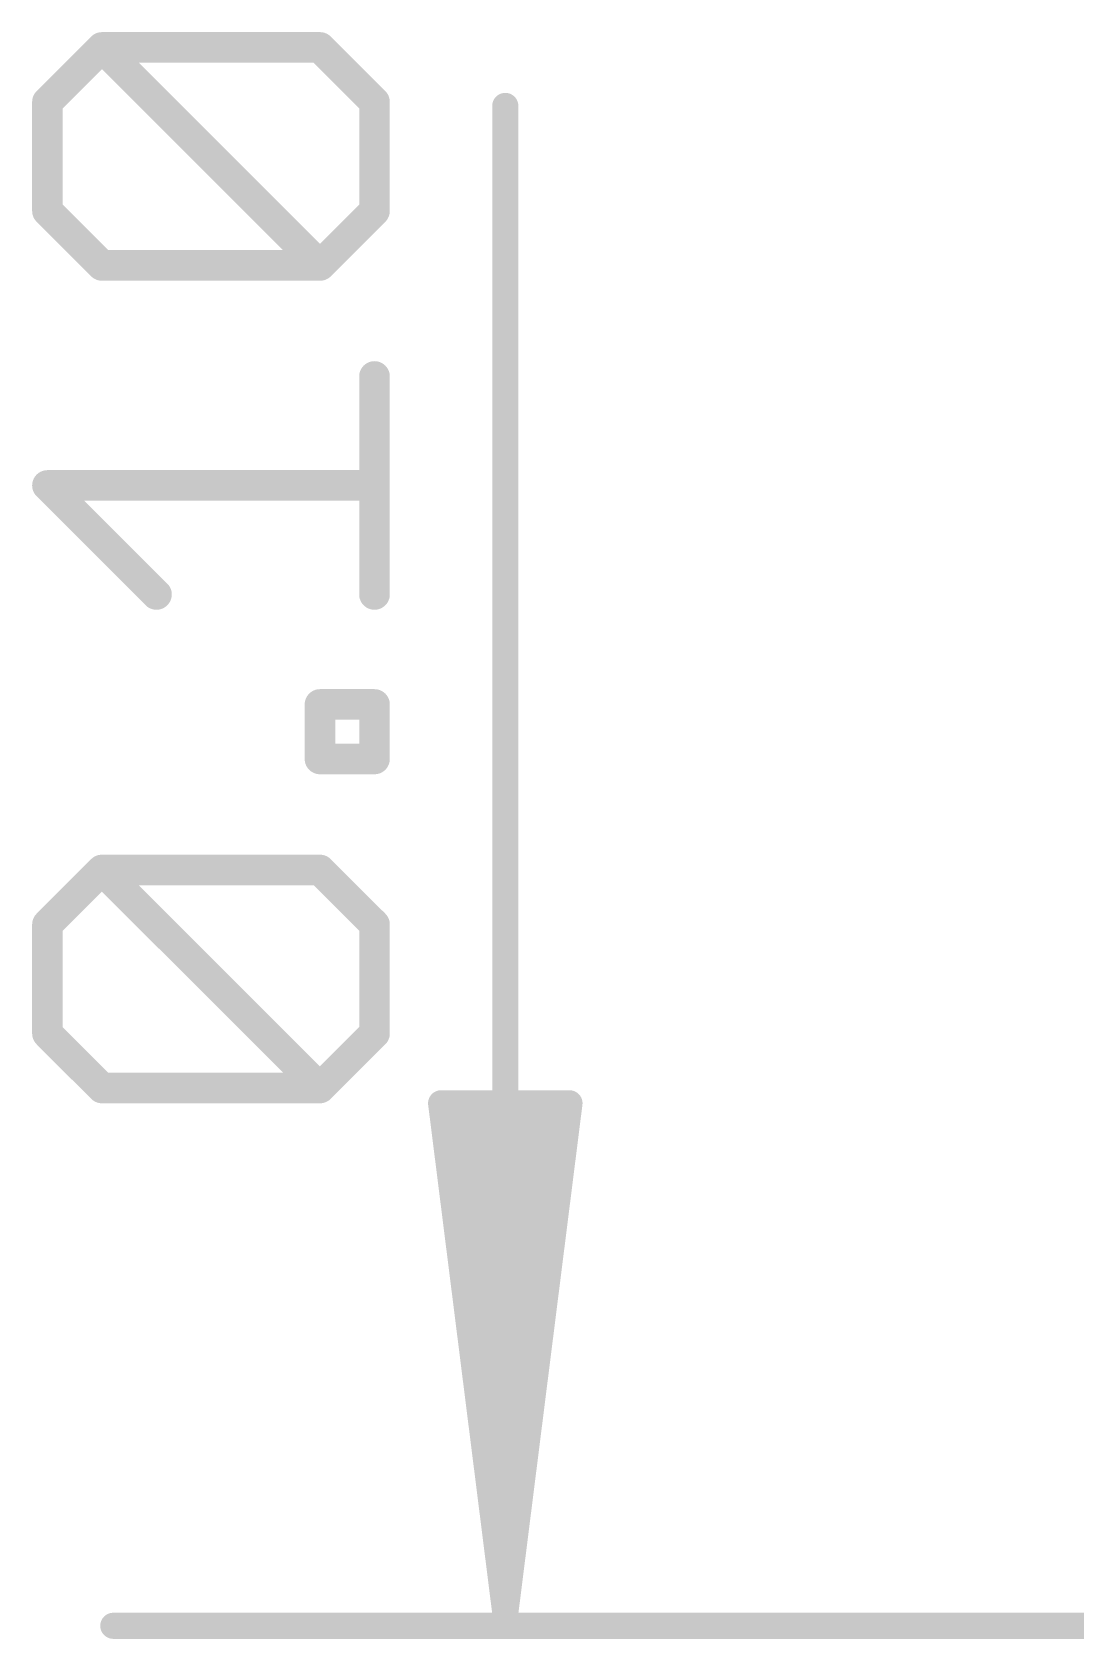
# Model space of a CAD drawing. Extents: x -5.4 to 34.1, y -8.2 to 17.9.
# Drawn here: x -5.43 to -0.23, y 3.72 to 11.71 of the extents above; entities that cross this region are included whole.
import ezdxf

# ---------------------------------------------------------------- set-up
doc = ezdxf.new("R2010")
doc.units = 0
doc.layers.add('47', color=253, linetype='CONTINUOUS')

msp = doc.modelspace()

# ---------------------------------------------------------------- linework, layer by layer
at = {"layer": '47'}
for points, const_width in [([(-5.3511, 11.3672), (-5.0799, 11.6384)], 0.1524), ([(-5.0799, 11.6384), (-3.9953, 11.6384)], 0.1524), ([(-3.9953, 10.5537), (-5.0799, 11.6384)], 0.1524), ([(-3.9953, 11.6384), (-3.7241, 11.3672)], 0.1524), ([(-5.3511, 10.8249), (-5.3511, 11.3672)], 0.1524), ([(-3.7241, 11.3672), (-3.7241, 10.8249)], 0.1524), ([(-3.0734, 3.8496), (-3.0734, 11.3474)], 0.13), ([(-5.0799, 10.5537), (-5.3511, 10.8249)], 0.1524), ([(-3.7241, 10.8249), (-3.9953, 10.5537)], 0.1524), ([(-3.9953, 10.5537), (-5.0799, 10.5537)], 0.1524), ([(-3.7241, 8.9165), (-3.7241, 10.0012)], 0.1524), ([(-4.8088, 8.9165), (-5.3511, 9.4589)], 0.1524), ([(-5.3511, 9.4589), (-3.7241, 9.4589)], 0.1524), ([(-3.9953, 8.098), (-3.9953, 8.3691)], 0.1524), ([(-3.9953, 8.3691), (-3.7241, 8.3691)], 0.1524), ([(-3.7241, 8.3691), (-3.7241, 8.098)], 0.1524), ([(-3.7241, 8.098), (-3.9953, 8.098)], 0.1524), ([(-5.3511, 7.2743), (-5.0799, 7.5455)], 0.1524), ([(-5.0799, 7.5455), (-3.9953, 7.5455)], 0.1524), ([(-3.9953, 6.4608), (-5.0799, 7.5455)], 0.1524), ([(-3.9953, 7.5455), (-3.7241, 7.2743)], 0.1524), ([(-5.3511, 6.732), (-5.3511, 7.2743)], 0.1524), ([(-3.7241, 7.2743), (-3.7241, 6.732)], 0.1524), ([(-5.0799, 6.4608), (-5.3511, 6.732)], 0.1524), ([(-3.7241, 6.732), (-3.9953, 6.4608)], 0.1524), ([(-3.9953, 6.4608), (-5.0799, 6.4608)], 0.1524), ([(-3.0734, 3.8496), (-3.3926, 6.3846)], 0.13), ([(-3.3926, 6.3846), (-2.7542, 6.3846)], 0.13), ([(-3.0734, 3.8496), (-3.3334, 6.3846)], 0.13), ([(-3.0734, 3.8496), (-3.2034, 6.3846)], 0.13), ([(-2.7542, 6.3846), (-3.0734, 3.8496)], 0.13), ([(-2.9434, 6.3846), (-3.0734, 3.8496)], 0.13), ([(-2.8134, 6.3846), (-3.0734, 3.8496)], 0.13), ([(2.5146, 3.7846), (-5.0234, 3.7846)], 0.13)]:
    msp.add_lwpolyline(points, dxfattribs=dict(at, const_width=const_width))
for points, const_width in [([(-5.053, 11.6653, 1), (-5.1069, 11.6114)], 0.0762), ([(-5.0799, 11.6765, 1), (-5.0799, 11.6003)], 0.0762), ([(-5.053, 11.6114, 1), (-5.1069, 11.6653)], 0.0762), ([(-3.9683, 11.6653, 1), (-4.0222, 11.6114)], 0.0762), ([(-3.9953, 11.6003, 1), (-3.9953, 11.6765)], 0.0762), ([(-5.313, 11.3672, 1), (-5.3892, 11.3672)], 0.0762), ([(-3.686, 11.3672, 1), (-3.7622, 11.3672)], 0.0762), ([(-5.378, 11.3941, 1), (-5.3241, 11.3402)], 0.0762), ([(-3.751, 11.3402, 1), (-3.6972, 11.3941)], 0.0762), ([(-3.0409, 11.3474, 1), (-3.1059, 11.3474)], 0.065), ([(-5.3241, 10.8518, 1), (-5.378, 10.7979)], 0.0762), ([(-3.6972, 10.7979, 1), (-3.751, 10.8518)], 0.0762), ([(-5.3892, 10.8249, 1), (-5.313, 10.8249)], 0.0762), ([(-3.7622, 10.8249, 1), (-3.686, 10.8249)], 0.0762), ([(-5.0799, 10.5918, 1), (-5.0799, 10.5156)], 0.0762), ([(-5.1069, 10.5267, 1), (-5.053, 10.5806)], 0.0762), ([(-4.0222, 10.5806, 1), (-3.9683, 10.5267)], 0.0762), ([(-4.0222, 10.5267, 1), (-3.9683, 10.5806)], 0.0762), ([(-3.9953, 10.5156, 1), (-3.9953, 10.5918)], 0.0762), ([(-3.686, 10.0012, 1), (-3.7622, 10.0012)], 0.0762), ([(-5.3241, 9.4858, 1), (-5.378, 9.4319)], 0.0762), ([(-5.3511, 9.497, 1), (-5.3511, 9.4208)], 0.0762), ([(-3.7241, 9.4208, 1), (-3.7241, 9.497)], 0.0762), ([(-4.8357, 8.8896, 1), (-4.7818, 8.9435)], 0.0762), ([(-3.7622, 8.9165, 1), (-3.686, 8.9165)], 0.0762), ([(-3.9572, 8.3691, 1), (-4.0334, 8.3691)], 0.0762), ([(-3.9953, 8.4072, 1), (-3.9953, 8.331)], 0.0762), ([(-3.686, 8.3691, 1), (-3.7622, 8.3691)], 0.0762), ([(-3.7241, 8.331, 1), (-3.7241, 8.4072)], 0.0762), ([(-3.9953, 8.1361, 1), (-3.9953, 8.0599)], 0.0762), ([(-3.7241, 8.0599, 1), (-3.7241, 8.1361)], 0.0762), ([(-4.0334, 8.098, 1), (-3.9572, 8.098)], 0.0762), ([(-3.7622, 8.098, 1), (-3.686, 8.098)], 0.0762), ([(-5.053, 7.5724, 1), (-5.1069, 7.5185)], 0.0762), ([(-5.0799, 7.5836, 1), (-5.0799, 7.5074)], 0.0762), ([(-5.053, 7.5185, 1), (-5.1069, 7.5724)], 0.0762), ([(-3.9683, 7.5724, 1), (-4.0222, 7.5185)], 0.0762), ([(-3.9953, 7.5074, 1), (-3.9953, 7.5836)], 0.0762), ([(-5.313, 7.2743, 1), (-5.3892, 7.2743)], 0.0762), ([(-5.378, 7.3012, 1), (-5.3241, 7.2474)], 0.0762), ([(-3.686, 7.2743, 1), (-3.7622, 7.2743)], 0.0762), ([(-3.751, 7.2474, 1), (-3.6972, 7.3012)], 0.0762), ([(-5.3241, 6.7589, 1), (-5.378, 6.705)], 0.0762), ([(-3.6972, 6.705, 1), (-3.751, 6.7589)], 0.0762), ([(-5.3892, 6.732, 1), (-5.313, 6.732)], 0.0762), ([(-3.7622, 6.732, 1), (-3.686, 6.732)], 0.0762), ([(-5.0799, 6.4989, 1), (-5.0799, 6.4227)], 0.0762), ([(-5.1069, 6.4339, 1), (-5.053, 6.4877)], 0.0762), ([(-4.0222, 6.4877, 1), (-3.9683, 6.4339)], 0.0762), ([(-4.0222, 6.4339, 1), (-3.9683, 6.4877)], 0.0762), ([(-3.9953, 6.4227, 1), (-3.9953, 6.4989)], 0.0762), ([(-3.3604, 6.3887, 1), (-3.4249, 6.3805)], 0.065), ([(-3.3926, 6.4171, 1), (-3.3926, 6.3521)], 0.065), ([(-3.3011, 6.3879, 1), (-3.3657, 6.3813)], 0.065), ([(-3.1709, 6.3863, 1), (-3.2359, 6.3829)], 0.065), ([(-2.9109, 6.3829, 1), (-2.9759, 6.3863)], 0.065), ([(-2.7811, 6.3813, 1), (-2.8457, 6.3879)], 0.065), ([(-2.7219, 6.3805, 1), (-2.7864, 6.3887)], 0.065), ([(-2.7542, 6.3521, 1), (-2.7542, 6.4171)], 0.065), ([(-5.0234, 3.8171, 1), (-5.0234, 3.7521)], 0.065), ([(-3.1056, 3.8537, 1), (-3.0412, 3.8455)], 0.065), ([(-3.1057, 3.8529, 1), (-3.0411, 3.8463)], 0.065), ([(-3.1059, 3.8479, 1), (-3.0409, 3.8513)], 0.065), ([(-3.1059, 3.8513, 1), (-3.0409, 3.8479)], 0.065), ([(-3.1059, 3.8496, 1), (-3.0409, 3.8496)], 0.065), ([(-3.1057, 3.8463, 1), (-3.0411, 3.8529)], 0.065), ([(-3.1056, 3.8455, 1), (-3.0412, 3.8537)], 0.065)]:
    msp.add_lwpolyline(points, format="xyb", dxfattribs=dict(at, const_width=const_width))

doc.saveas('drawing.dxf')
